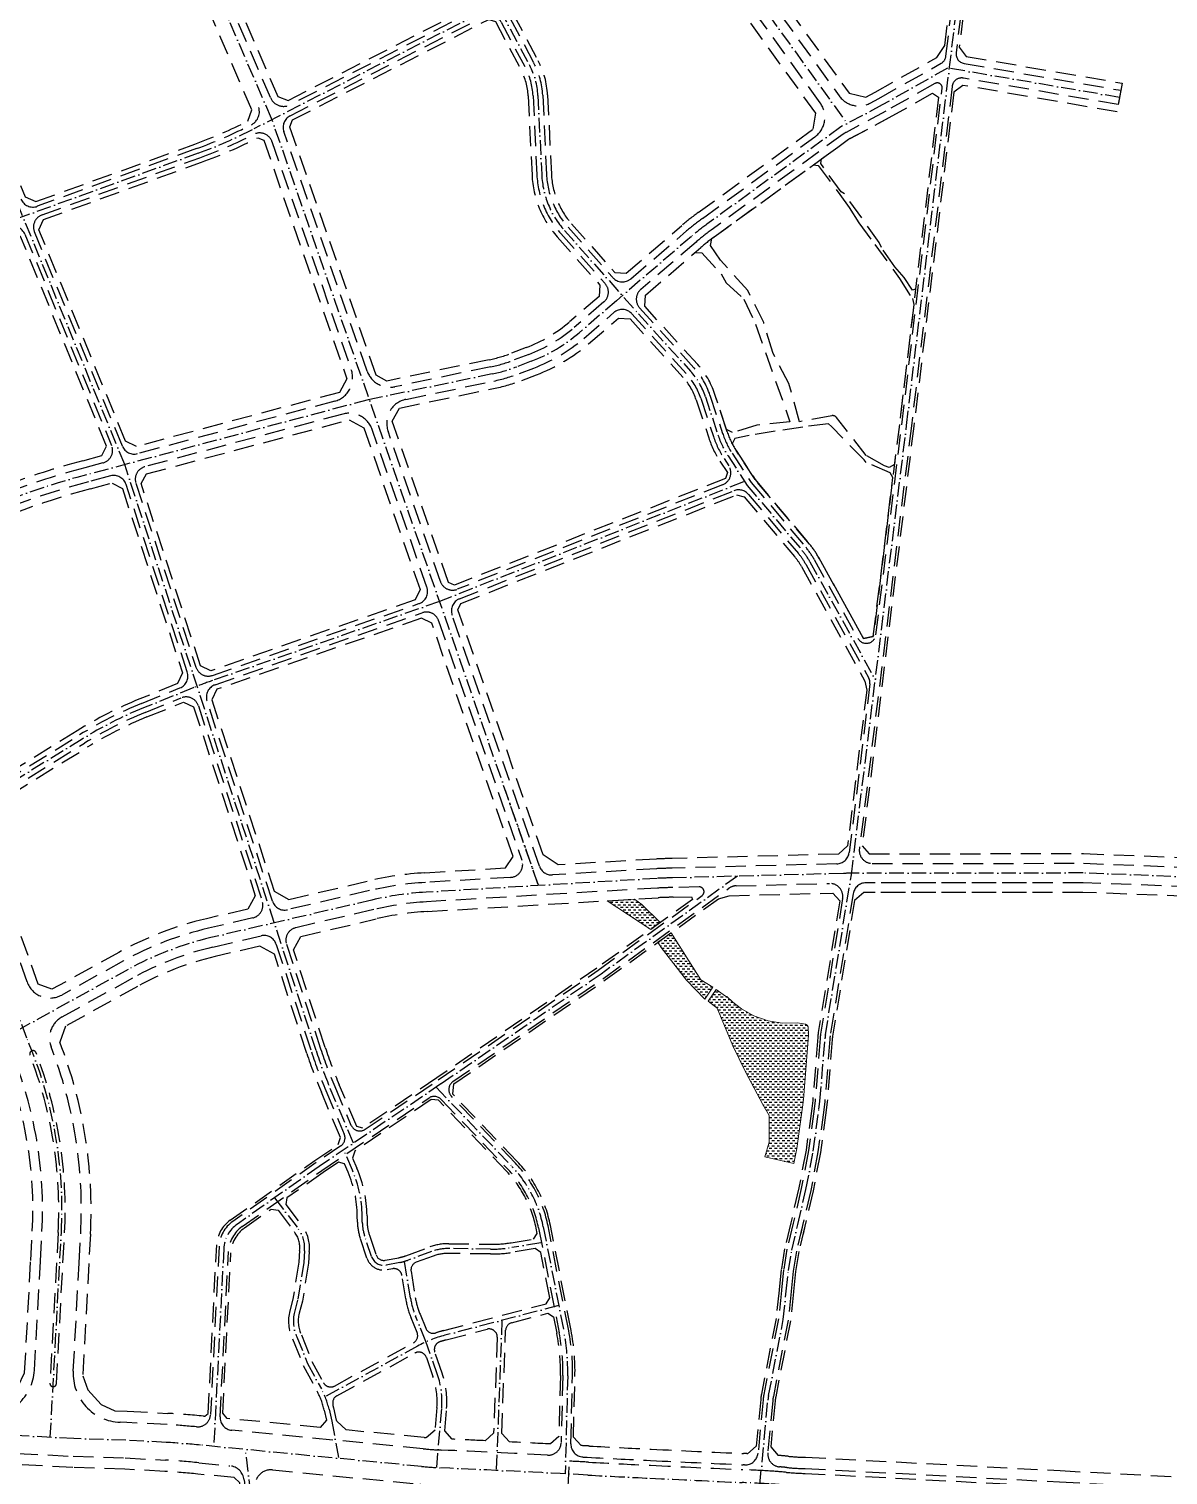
# Model space of a CAD drawing. Header units: metres. Extents: x 566107 to 571261, y 2062953 to 2068466.
# Drawn here: x 569078 to 569783, y 2064854 to 2065749 of the extents above; entities that cross this region are included whole.
import ezdxf

# ---------------------------------------------------------------- set-up
doc = ezdxf.new("R2010")
doc.units = ezdxf.units.M
doc.linetypes.add('ACAD_ISO10W100', pattern=[18.5, 12, -3, 0.5, -3])
doc.linetypes.add('HIDDEN', pattern=[0.375, 0.25, -0.125])
doc.layers.add('datMatNc', color=150, linetype='CONTINUOUS', lineweight=13)
for name, color, linetype in [('hacth sdd', 8, 'CONTINUOUS'), ('LogDg phu', 7, 'CONTINUOUS'), ('TimDg', 222, 'CONTINUOUS'), ('ViaHeSphu', 32, 'CONTINUOUS')]:
    doc.layers.add(name, color=color, linetype=linetype)
pattern_1 = [(0, (0, 0), (1.5875, 1.5875), [1.5875, -1.5875])]

msp = doc.modelspace()

# ---------------------------------------------------------------- hatches: boundary and pattern name
at = {"layer": 'hacth sdd'}
h = msp.add_hatch(dxfattribs=at)
h.set_pattern_fill('DASH', color=152, scale=0.5, style=0)
h.set_pattern_definition(pattern_1)
h.paths.add_polyline_path([(569457.4418247332, 2065207.36940227), (569452.9085439608, 2065210.760049293), (569435.96676094, 2065209.750914228), (569462.8646051052, 2065192.004630553), (569468.7215064797, 2065196.209195209)])
h = msp.add_hatch(dxfattribs=at)
h.set_pattern_fill('DASH', color=152, scale=0.5, style=0)
h.set_pattern_definition(pattern_1)
h.paths.add_polyline_path([(569493.9329951555, 2065160.833157643), (569475.4549711325, 2065189.964051925), (569467.2074534043, 2065184.043306581), (569469.3299999987, 2065180.864000004), (569484.9832755174, 2065160.583802958), (569496.4460000105, 2065148.859000016), (569501.3030000018, 2065156.199000003)])
h = msp.add_hatch(dxfattribs=at)
h.set_pattern_fill('DASH', color=152, scale=0.5, style=0)
h.set_pattern_definition(pattern_1)
h.paths.add_polyline_path([(569560.5220000001, 2065126.503), (569560.309181577, 2065131.70623927), (569559.735436177, 2065132.760205014), (569558.5603322276, 2065133.425692795), (569553.6882805394, 2065134.125101559), (569544.2669844689, 2065133.961936072), (569535.5646258321, 2065135.400144201), (569526.6429148334, 2065138.461959508), (569518.9414068111, 2065142.787557947), (569513.7006013122, 2065147.025901183), (569510.0316693166, 2065150.380207123), (569509.1187473951, 2065150.777431223), (569503.3840000003, 2065154.792), (569498.4817497506, 2065147.581156404), (569502.8472937087, 2065144.163407725), (569503.8879419189, 2065143.348692748), (569513.6695771881, 2065119.968221027), (569521.4534716232, 2065103.848654955), (569532.3005588733, 2065083.569835049), (569536.1031000001, 2065076.851844616), (569536.1031000001, 2065067.951), (569536.1031000001, 2065060.367490952), (569533.4091592218, 2065051.311649707), (569551.5126949771, 2065047.173765059), (569553.2501410736, 2065056.377692139), (569556.7657227692, 2065081.925905298), (569557.3405302466, 2065086.770297847)])
h = msp.add_hatch(dxfattribs=at)
h.set_pattern_fill('DASH', color=152, scale=0.5, style=0)
h.set_pattern_definition(pattern_1)
edge = h.paths.add_edge_path()
edge.add_line((568837.459023007, 2064562.002088362), (568933.7567617416, 2064568.028047977))
edge.add_arc((568912.1476168188, 2064913.352598005), 345.9999999948964, 273.5806910419092, 279.8559016471669)
edge.add_line((568971.3727304877, 2064572.459086909), (569082.6604939118, 2064591.793659801))
edge.add_arc((569096.1829909639, 2064513.95959224), 78.99999999729455, 80.1275580285789, 99.85590164773942, ccw=False)
edge.add_line((569109.7279568327, 2064591.789752841), (569284.9648101089, 2064561.292871193))
edge.add_line((569284.9648101089, 2064561.292871193), (569492.7074316298, 2064518.576231566))
edge.add_line((569492.7074316298, 2064518.576231566), (569496.983472617, 2064555.471076337))
edge.add_line((569496.983472617, 2064555.471076337), (569291.8644043459, 2064597.64825334))
edge.add_line((569291.8644043459, 2064597.64825334), (569116.071801603, 2064628.241853377))
edge.add_arc((569096.1829909626, 2064513.95959224), 115.9999999972407, 80.12755802993507, 99.85590164718238)
edge.add_line((569076.3271725073, 2064628.247590179), (568965.0394090795, 2064608.913017286))
edge.add_arc((568912.1476168189, 2064913.352598), 308.9999999906065, 273.5806910426058, 279.85590164648255, ccw=False)
edge.add_line((568931.4459572303, 2064604.955817778), (568810.8221634476, 2064597.407622779))
edge.add_arc((568807.1373670582, 2064656.292444893), 58.99999999822329, 220.3901456688465, 273.58069104279457, ccw=False)
edge.add_line((568762.200030821, 2064618.061098962), (568694.7763724475, 2064697.311241298))
edge.add_line((568694.7763724475, 2064697.311241298), (568616.5685624428, 2064783.595166433))
edge.add_arc((568530.6205212368, 2064705.691801858), 115.999999997092, 42.18918376869899, 58.96195482312342)
edge.add_line((568590.4309485555, 2064805.083515714), (568552.8553574871, 2064827.695180926))
edge.add_arc((568596.1663565818, 2064899.668490959), 83.99999999863894, 205.3666480584097, 238.96195482191018, ccw=False)
edge.add_line((568520.2652314126, 2064863.68211579), (568517.296330753, 2064869.94401073))
edge.add_line((568517.296330753, 2064869.94401073), (568514.691252699, 2064870.789511987))
edge.add_line((568514.691252699, 2064870.789511987), (568490.7543499671, 2064857.700317553))
edge.add_line((568490.7543499671, 2064857.700317553), (568489.3719363239, 2064851.337591742))
edge.add_line((568489.3719363239, 2064851.337591742), (568491.7213949313, 2064848.198518748))
edge.add_arc((568563.374456986, 2064901.827696425), 89.50000000093384, 216.8132451761377, 244.311221008942)
edge.add_line((568524.5777637353, 2064821.173703387), (568549.3283911821, 2064809.268000215))
edge.add_arc((568458.0803025985, 2064619.573413235), 210.4999999985185, 42.3027196844244, 64.31122101195808, ccw=False)
edge.add_line((568613.7659232428, 2064761.249937487), (568733.6363133776, 2064629.526660228))
edge.add_arc((568577.950692733, 2064487.850135976), 210.499999999523, 27.90010799035599, 42.30271968459482, ccw=False)
edge.add_line((568763.9831722159, 2064586.349712509), (568829.830152009, 2064461.986975649))
edge.add_line((568829.830152009, 2064461.986975649), (568851.5062817704, 2064457.856450257))
edge.add_line((568851.5062817704, 2064457.856450257), (568872.0747026269, 2064482.200784263))
edge.add_line((568872.0747026269, 2064482.200784263), (568846.460165381, 2064524.841300676))
edge.add_line((568846.460165381, 2064524.841300676), (568837.459023007, 2064562.002088362))

# ---------------------------------------------------------------- linework, layer by layer
at = {"layer": 'datMatNc'}
for points in [[(569457.4418247332, 2065207.36940227), (569452.9085439608, 2065210.760049293), (569435.96676094, 2065209.750914228), (569462.8646051052, 2065192.004630553), (569468.7215064797, 2065196.209195209)], [(569493.9329951555, 2065160.833157643), (569475.4549711325, 2065189.964051925), (569467.2074534043, 2065184.043306581), (569469.3299999987, 2065180.864000004), (569484.9832755174, 2065160.583802958), (569496.4460000105, 2065148.859000016), (569501.3030000018, 2065156.199000003)], [(569560.5220000001, 2065126.503), (569560.309181577, 2065131.70623927), (569559.735436177, 2065132.760205014), (569558.5603322276, 2065133.425692795), (569553.6882805394, 2065134.125101559), (569544.2669844689, 2065133.961936072), (569535.5646258321, 2065135.400144201), (569526.6429148334, 2065138.461959508), (569518.9414068111, 2065142.787557947), (569513.7006013122, 2065147.025901183), (569510.0316693166, 2065150.380207123), (569509.1187473951, 2065150.777431223), (569503.3840000003, 2065154.792), (569498.4817497506, 2065147.581156404), (569502.8472937087, 2065144.163407725), (569503.8879419189, 2065143.348692748), (569513.6695771881, 2065119.968221027), (569521.4534716232, 2065103.848654955), (569532.3005588733, 2065083.569835049), (569536.1031000001, 2065076.851844616), (569536.1031000001, 2065067.951), (569536.1031000001, 2065060.367490952), (569533.4091592218, 2065051.311649707), (569551.5126949771, 2065047.173765059), (569553.2501410736, 2065056.377692139), (569556.7657227692, 2065081.925905298), (569557.3405302466, 2065086.770297847)]]:
    msp.add_lwpolyline(points, close=True, dxfattribs=at)
at = {"layer": 'LogDg phu', "linetype": 'HIDDEN', "ltscale": 50}
for points in [[(569532.4745605104, 2065773.114919528), (569579.4392748566, 2065708.020665684, 0.375140055865235), (569598.660174881, 2065703.560604722), (569603.9542787841, 2065706.382919331), (569642.5887750564, 2065728.178711791, 0.2388537332816017), (569645.5979927315, 2065732.69031671), (569677.778499234, 2066001.135349494)], [(569683.7375114681, 2066000.435086081), (569651.8833248855, 2065734.712165876, 0.3995672684457418), (569656.8281131525, 2065728.084071063), (569753.7817600404, 2065711.484098303), (569752.2629214139, 2065702.613183512), (569656.350539929, 2065719.034875435, 0.4290131279033134), (569649.3806334935, 2065713.835083861), (569624.1854446304, 2065503.660539255), (569592.006163589, 2065241.832458148, 0.4506998965635313), (569599.9516823638, 2065232.856583916), (569730.6348286064, 2065232.942552649), (569891.8416970649, 2065226.737708405, 0.4142566032724028)], [(569192.0502627837, 2065837.157271221), (569269.2345381946, 2065877.421239193, 0.0298499754538502), (569279.9236367022, 2065883.835977634, -0.4189481027751877), (569291.1159102684, 2065881.645420722), (569339.2923621379, 2065808.758508088), (569359.458008459, 2065773.199245731, -0.4266654528362219), (569356.1475204625, 2065762.133229518), (569239.8277778812, 2065702.526162964, -0.4336485167017452), (569227.4608540828, 2065706.967634613), (569177.8455844615, 2065821.858759085, -0.4138731726356388), (569182.0098145227, 2065832.371152402, 0.0180039543683363), (569192.0502627757, 2065837.157271217)], [(569019.9074318107, 2065773.713235757, -0.4437023780836693), (569025.02231802, 2065784.416900045, -6.63623e-11), (569047.4291176735, 2065791.098631085), (569159.2379514412, 2065824.440142006, -0.3801026895779687), (569168.8685031647, 2065819.945406513, 5.9294e-12), (569219.9047619546, 2065701.763782069, -0.3951871123396745), (569215.7427107154, 2065690.184016377, -0.0313092882814378), (569181.6700980054, 2065675.356711146), (569083.2107941489, 2065639.65561468, -0.4020885647163571), (569073.0827381212, 2065644.13919963, -4.83118e-11), (569019.9074318107, 2065773.713235757, -13.55087923959018)], [(569375.6863038553, 2065756.29837356), (569390.5907974052, 2065728.214814911, -0.1104115437118851), (569396.0209788757, 2065708.439441654), (569398.3798168169, 2065659.391669314, 0.171019401397399), (569411.6685062285, 2065626.768509199), (569439.3752689315, 2065595.531551084, 0.4094802547399802), (569450.5711687573, 2065594.770029933), (569485.0740635889, 2065624.389748905, -0.0202823252057213), (569494.9038987628, 2065632.158807353), (569564.4745329758, 2065682.699988599, 0.4132559171088797), (569567.8227341697, 2065703.612131744), (569522.743018895, 2065766.093730327, 0.000277777778401)], [(569239.683550229, 2065695.710336047), (569359.5287773972, 2065757.124007309, -0.4100112306218295), (569370.2436522094, 2065753.754690451), (569385.2909387603, 2065725.402076327, -0.1104115437117371), (569390.0279055748, 2065708.151218805), (569392.386743516, 2065659.103446465, 0.1710194013976294), (569407.1798128609, 2065622.787098412), (569434.6483721132, 2065591.81869391, -0.4190906567655528), (569433.8717810211, 2065580.4378103), (569415.5438254385, 2065564.717648432, -0.0865460035562136), (569387.3359728747, 2065547.950803651), (569378.3497066861, 2065544.531029355, -0.0395534469325565), (569363.870592029, 2065540.295812317), (569304.576157927, 2065527.936265361, -0.3768486838170135), (569287.3478339826, 2065537.692855963), (569235.7759692936, 2065685.962545221, -0.3741157176350312), (569239.683550229, 2065695.710336047)], [(569602.2550473298, 2065374.409512929), (569618.2291617051, 2065504.383570157), (569643.2027651186, 2065712.709681695, 0.6143955870443129), (569638.7500266047, 2065715.679635775), (569608.2829342484, 2065698.491514124), (569583.8097316902, 2065685.444721245, 0.0346371482111683), (569582.0499788702, 2065684.343830428), (569500.1936342579, 2065624.877413366, 0.0202823252059046), (569490.9364108418, 2065617.56092143), (569456.720691849, 2065588.187734457, 0.4223684333403805), (569456.008585769, 2065576.740202755), (569489.7022024086, 2065539.627898927, -0.1050919412276895), (569499.5428985897, 2065522.745083129), (569507.3308887118, 2065499.111380356, 0.0647225283452487), (569513.2445308946, 2065486.793424782), (569525.0279594649, 2065468.683985149), (569558.8227997737, 2065428.607915042, -0.0487727119557612), (569564.0112834859, 2065421.074219057), (569591.0506557554, 2065372.235236114, 0.7266928243040277), (569602.2550473299, 2065374.409512929)], [(569183.715379976, 2065669.716070964, 0.0301758046713161), (569217.2531534327, 2065684.220378811, -0.4539635373298844), (569228.4216593854, 2065679.710633114), (569277.5585937479, 2065538.441395851, -0.4361854591147686), (569267.2517756989, 2065519.018933572), (569145.2948633718, 2065486.53584041, -0.3768809592605792), (569135.8348420465, 2065491.229062479), (569081.442450271, 2065623.768811208, -0.4264434146762403), (569086.1164210378, 2065634.326933406), (569183.7153799827, 2065669.716070967)], [(569112.5939460555, 2065477.825986057, 0.0504620427039611), (569017.5723998446, 2065441.935415599), (568997.8428730362, 2065431.476935482, -0.4570150156688612), (568976.6939761646, 2065439.67770975), (568930.3047134972, 2065569.357045299, -0.4129503167359843), (568935.1102213501, 2065579.572464368), (569065.4161871176, 2065626.82108053, -0.4020885647910779), (569075.544243146, 2065622.337495579), (569129.1995623537, 2065491.593796072, -0.4525583976950925), (569123.8575568846, 2065480.826036755), (569112.5939460555, 2065477.825986057)], [(569343.1515216001, 2065402.590613377, -0.4260816199459815), (569332.6647308546, 2065407.406269317), (569300.2678358214, 2065500.547705805, -0.4525924478881951), (569311.3744277051, 2065520.159880866), (569365.7071116469, 2065531.485182618, 0.0395534469326256), (569381.5507501987, 2065536.119530058), (569390.5370163872, 2065539.539304354, 0.0865460035566447), (569421.4032006061, 2065557.886270632), (569440.0224257666, 2065573.856259677, -0.4059787279545801), (569451.1538407493, 2065573.161386762), (569485.2598913468, 2065535.594801801, -0.1050919412274566), (569493.844328441, 2065520.867239083), (569501.6323185632, 2065497.23353631, 0.0647225283447732), (569508.2154296724, 2065483.5210952), (569511.1264634894, 2065479.047253748, -0.474623241587188), (569507.3518083848, 2065467.240335844), (569343.1515216007, 2065402.590613377)], [(569191.6421671647, 2065349.265683083), (569319.4255194818, 2065393.723875904, 0.4141890617606929), (569324.3527091241, 2065403.907789439), (569290.4064243879, 2065501.503738696, 0.3925778090193718), (569272.3783266089, 2065511.070616516), (569149.7753431953, 2065478.415443011, 0.430505729305073), (569144.2294898529, 2065468.201792021), (569181.4085179832, 2065354.338280467, 0.4198515085399014), (569191.6421671652, 2065349.265683083)], [(569013.0616933752, 2065338.013205248), (569034.6932335065, 2065277.543096653, 0.4774991481907859), (569046.4391794202, 2065273.437125482), (569109.3571552119, 2065312.419094793, -0.04257815116807601), (569147.7127023218, 2065331.882083981), (569171.4558383706, 2065341.488785726, 0.3941842347099996), (569176.0601278362, 2065351.387913177), (569138.1478124328, 2065467.497171006, 0.3981069484947133), (569128.4839432342, 2065472.744501402), (569114.9103299745, 2065469.129184028, 0.0504043748090772), (569021.6859776601, 2065433.929685688), (568997.06532497, 2065420.878454955, 0.3726694498622337), (568989.9671575265, 2065402.573060082), (568992.8524521478, 2065394.507333924), (568998.6100685257, 2065386.692907199, -0.0729934229140589), (568999.2925393572, 2065385.411143065), (569012.2462388384, 2065349.199592263, -0.0724502957588906), (569012.5310409612, 2065347.786568465), (569013.0616933752, 2065338.013205248)], [(569558.7620839478, 2065418.16803527), (569597.8114469284, 2065347.6363989, -0.1582836111730598), (569598.5174394257, 2065343.99830814), (569585.687241741, 2065239.604862068, -0.3714465587643621), (569577.9541665118, 2065232.583421224), (569476.1899410984, 2065229.947087559, 0.0049309322413803), (569466.4528857663, 2065229.59871971), (569402.0137684811, 2065225.760412209, -0.3357108800661105), (569393.9821150801, 2065231.118102112), (569339.8980468488, 2065386.610404744, -0.4024442724924523), (569344.5232112117, 2065396.682372395), (569514.3819306858, 2065463.559960039, -0.3217915584334239), (569523.4285304311, 2065461.273391193), (569554.2359598591, 2065424.73998283, -0.0487727119723672), (569558.7620839495, 2065418.168035266)], [(569321.395372286, 2065388.056452918, -0.4142380634099668), (569331.580137752, 2065383.128851094), (569383.1622198786, 2065234.829786588, -0.4973300209394168), (569376.0819181709, 2065224.215784974), (569323.4503500772, 2065221.080792579, 0.0425548297228617), (569288.8136100528, 2065216.038783409), (569238.127605999, 2065204.191774423, -0.3892440461239455), (569228.7019527645, 2065209.498653704), (569188.2384690605, 2065333.421052326, -0.4085980033621207), (569193.2145424196, 2065343.459970303), (569321.3953722864, 2065388.056452918)], [(569112.5172017848, 2065307.318692294, -0.0425781511680925), (569149.9631311756, 2065326.320108616), (569172.2996099315, 2065335.357663258, -0.434530638209386), (569182.9050430065, 2065330.4248564), (569222.4096057689, 2065209.439223782, -0.4396318671164587), (569216.6255364625, 2065199.166023907), (569189.1962179815, 2065192.754877702, 0.0688416462778135), (569136.4994870704, 2065172.492721853), (569098.3023915229, 2065151.399619491, -0.4621970084945883), (569076.9277338323, 2065159.478233698), (569042.2715926414, 2065256.358095629, -0.3536386822622415), (569045.5907476959, 2065265.853197791), (569112.5172017986, 2065307.318692302)], [(569267.2905461472, 2065094.696643562), (569277.336506664, 2065070.91358633, 0.4726036565251758), (569286.2258857918, 2065068.278806797), (569331.3379877768, 2065098.800811981), (569430.3753709418, 2065166.834694724), (569494.5945279009, 2065212.936477959, 0.7386795729468085), (569492.7673218774, 2065218.372519875), (569476.5007123264, 2065217.951112349, 0.0048880304052566), (569467.0828116524, 2065217.614972169), (569324.1638638473, 2065209.102023941, 0.0425548297227796), (569291.5447979991, 2065204.353724042), (569243.2093199755, 2065193.056111354, 0.439631867114407), (569237.4252506692, 2065182.78291148), (569258.5537706207, 2065118.0752632, 0.0210175178380748), (569267.2905461563, 2065094.69664354)], [(569243.2093199828, 2065193.056111353, 0.4396318671093956), (569237.4252506767, 2065182.782911479), (569258.5537706218, 2065118.07526322, 0.02101751783807478), (569267.2905461483, 2065094.696643583), (569277.3365066655, 2065070.913586352, 0.4726036565339091), (569286.2258857926, 2065068.278806819), (569331.3379877766, 2065098.800812003), (569430.3753709381, 2065166.834694746), (569494.5945278713, 2065212.936477959, 0.7386795729307997), (569492.7673218483, 2065218.372519874), (569476.5007123267, 2065217.95111235, 0.004888030405304966), (569467.0828116524, 2065217.61497217), (569324.1638638475, 2065209.102023941, 0.04255482972281393), (569291.544797999, 2065204.353724042), (569243.2093199828, 2065193.056111353)], [(569573.5011014127, 2065220.464032683, -0.4699449906209671), (569581.6053772073, 2065211.187696355), (569568.0015565219, 2065127.193150372, 0.02022619380543821), (569567.6817557324, 2065124.543614882), (569564.6082983474, 2065086.049255505), (569564.0089355757, 2065080.997914563), (569560.4592675602, 2065055.201991452), (569556.0088051109, 2065031.626162569), (569551.0074714026, 2065010.06917296), (569547.1903643479, 2064994.039319202), (569545.1177099744, 2064981.184483938), (569543.7905331266, 2064968.448575587), (569541.9349271108, 2064950.90803617), (569532.8581939994, 2064904.051781741, 0.02429348278324061), (569532.402199833, 2064900.879539313), (569529.2747261022, 2064867.773797438, -0.4003814946637569), (569520.9364491601, 2064860.534936018, 0.0001675070374995503), (569519.9753640665, 2064860.579561611, -0.000344081276157824), (569462.8206008527, 2064863.253628699, -0.001768856877431938), (569420.9758507197, 2064865.388648717, -0.405510632309191), (569413.4142044749, 2064873.574432364), (569414.453553931, 2064915.625902792, 0.05478407701635127), (569412.086378503, 2064943.491051118), (569399.3052857649, 2065008.473484411, 0.1432877658633535), (569379.1213263106, 2065047.352868171), (569339.5415542797, 2065088.706633593, -0.4623674987635539), (569340.4788180019, 2065097.800800246), (569433.8239194081, 2065161.924361294), (569511.1938595957, 2065217.4668564, -0.1502982097074625), (569515.6520473543, 2065218.965378239), (569573.5011014127, 2065220.464032683, -0.002568727350444714)], [(569695.4650173798, 2065220.919413908), (569596.0524236205, 2065220.854016226, 0.3677427255942238), (569588.1605913714, 2065214.133037479), (569573.924377747, 2065126.233885652, 0.02022619380542688), (569573.6627225558, 2065124.066083888), (569570.5800884676, 2065085.456788375), (569569.9605490677, 2065080.235401787), (569566.3828729551, 2065054.235940002), (569561.8816358091, 2065030.391137821), (569556.8482998471, 2065008.696210558), (569553.0785504607, 2064992.865234244), (569551.0679698454, 2064980.395387401), (569549.7577319113, 2064967.822028938), (569547.8744897993, 2064950.020253015), (569538.7486905464, 2064902.910707497, 0.02429348278345457), (569538.3756044105, 2064900.31523642), (569535.3251593987, 2064868.024878817, 0.418133788978392), (569542.6438123521, 2064859.298590347, -0.004434073495936558), (569547.189869329, 2064858.88974911, 0.02080387138199308), (569558.4573314633, 2064858.247279698), (569614.5367469072, 2064855.342045081), (569715.8774619236, 2064849.977345693), (569851.2882290968, 2064842.823309344, 0.4118614437489768)], [(569891.3848583004, 2065214.746406542), (569730.4079199883, 2065220.942400782), (569596.0524236205, 2065220.854016226, 0.3677427255846961), (569588.1605913714, 2065214.133037479), (569573.924377747, 2065126.233885652, 0.02022619380542688), (569573.6627225558, 2065124.066083888), (569570.5800884676, 2065085.456788375), (569569.9605490677, 2065080.235401787), (569566.3828729551, 2065054.235940002), (569561.8816358091, 2065030.391137821), (569556.8482998471, 2065008.696210558), (569555.6720507165, 2065003.756579241)], [(569221.7072504441, 2065188.030360839, -0.3892440461247254), (569231.1329036785, 2065182.723481558), (569252.8501246691, 2065116.212892997, 0.02101751783807478), (569261.7634007112, 2065092.361978014), (569273.1939488166, 2065065.301013628, -0.3581386893369379), (569271.0290370699, 2065057.996902959), (569255.8921076073, 2065047.755539351), (569204.1274375102, 2065011.227039165, 0.2303870294854028), (569195.6842597666, 2064995.896274198), (569190.4108607499, 2064891.633487301, -0.4276144707091533), (569181.6536895381, 2064884.074484897, 0.01044666095431282), (569163.6508721712, 2064885.430459379), (569138.5439201567, 2064886.794746101), (569134.4689397153, 2064886.924920128, -0.4206790478283134), (569105.4704532186, 2064918.527574147), (569109.0841092811, 2064985.434434258), (569110.0662165672, 2065003.611378722, 0.1057696762279867), (569091.7774160729, 2065119.293205236, -0.3746359828439869), (569098.5244280816, 2065137.814133953), (569142.3003874968, 2065161.987982246, -0.06884164627777623), (569191.927405928, 2065181.069818336), (569221.7072504441, 2065188.030360839)], [(569067.142061345, 2065116.281776305, 0.4478251979214651), (569058.6948176944, 2065119.24655293), (568988.4746089204, 2065080.469728928, 0.2553314493069888), (568951.4381582162, 2065022.210790214), (568948.8871142267, 2064983.785007901), (568945.8210045383, 2064939.837544556), (568942.8001471288, 2064906.933259233, 0.4249542692318762), (568952.2083516759, 2064896.034161711), (568990.7573284018, 2064893.911075349), (569010.9485368917, 2064892.847275627), (569049.9341349837, 2064890.794015083, 0.4138213502359036), (569081.468301739, 2064919.13454473), (569085.1190837095, 2064986.728791217), (569086.1004324581, 2065004.905776321, 0.111742293003074), (569067.142061593, 2065116.281776385)], [(569091.0445889892, 2064911.019895008, 1.000025172451308), (569095.0387172615, 2064910.804070373), (569100.0803913664, 2065004.150715496, 0.1057696762419348), (569082.4449706447, 2065115.699733, 0.9999999999999999), (569078.7121758475, 2065114.262414686, -0.1057696762418569), (569096.0862576615, 2065004.36643959), (569091.0445835564, 2064911.019794467)], [(569399.0225228672, 2064866.540231501, 0.001620783485097846), (569333.395519499, 2064869.703144318, -0.01283318853995121), (569322.0103622619, 2064870.508062136), (569203.572579031, 2064881.942602136, -0.400887472092329), (569196.3515749875, 2064890.309684376), (569201.5291205642, 2064992.677309019, -0.2303870294828568), (569209.9722983078, 2065008.008073987), (569259.3032482995, 2065042.819183814), (569325.4258385561, 2065087.556492735, -0.3656374531108423), (569333.1226668106, 2065086.735696808), (569374.7867317462, 2065043.204218999, -0.1432877658635273), (569393.4180789347, 2065007.315557066), (569406.1991716732, 2064942.333123773, -0.05478407701641809), (569408.455385753, 2064915.774154275), (569407.4310961696, 2064874.331997507, -0.4220522230687264), (569399.0225228672, 2064866.540231498)], [(569013.1995706187, 2064743.465939144), (569013.5141067939, 2064745.661769149, 0.06507428001791978), (569013.9224909988, 2064778.836791364), (569004.3937087365, 2064859.451272002, -0.4650121987626954), (569014.8505165564, 2064870.611278467), (569105.3999189711, 2064865.842299039), (569137.5957406779, 2064864.813813169), (569162.4571751533, 2064863.462867626, -0.01267595252764861), (569183.1813018804, 2064861.808979973), (569202.2978057284, 2064859.963382884, -0.3525555973449972), (569211.2664006387, 2064851.194386011), (569212.3349183163, 2064842.238761936, 0.02894691346049146), (569214.9369309355, 2064827.660745005), (569228.1628073109, 2064772.299628539, -0.4192025397687021), (569223.6217857745, 2064765.046814953), (569090.4647760048, 2064735.619233528, -0.07908061979568973), (569052.1815299563, 2064733.332144729), (569018.550917475, 2064736.644052465, -0.4271935555614282), (569013.1995706185, 2064743.465939144)], [(569425.517900555, 2064843.110841432, -0.3995112256392395), (569434.9826220573, 2064833.094254092), (569434.7237522147, 2064749.375464529, -0.1385969121740377), (569416.478326059, 2064685.572414759), (569363.0940111489, 2064599.271217971, -0.3147194334527135), (569356.7829012155, 2064596.550582354), (569294.1021106371, 2064609.439188089), (569268.5270536221, 2064613.8900754, -0.3056179598750224), (569263.6902116855, 2064618.538275033), (569243.3744099928, 2064712.891700088, -0.02567537828947833), (569242.1917175326, 2064720.186080194), (569238.8189217949, 2064750.893150593, 0.03128700655814617), (569237.1502892198, 2064760.501333049), (569220.7727058099, 2064829.05492276, -0.02894691346009769), (569218.2926625325, 2064842.949595148), (569217.8967930197, 2064846.26751736, -0.4786822840543286), (569228.7873454967, 2064857.40595827), (569319.8962089388, 2064848.609880574, 0.0128331885400687), (569332.4076894494, 2064847.725332967, -0.002250409837971899), (569423.3252210439, 2064843.228775, 9.235869169981037e-05), (569425.5179005534, 2064843.110841407)]]:
    msp.add_lwpolyline(points, format="xyb", dxfattribs=at)
msp.add_lwpolyline([(569411.7084462262, 2064846.853216094), (569412.552087424, 2064862.830959036, -0.0002915134929271408), (569424.3491684858, 2064862.201163664, 0.001619400550951802), (569462.6783327464, 2064860.257003966, 0.0003440812761575119), (569519.8372204233, 2064857.582743911, -0.002918757587866969), (569536.5441747772, 2064856.714845652, -0.01020555067875808), (569546.8946679473, 2064855.904308414, 0.02070484345458238), (569558.3563615243, 2064855.248487467), (569614.3798474878, 2064852.346150317), (569715.7191863359, 2064846.981523796), (569828.9974199622, 2064840.996795862), (569828.1532834948, 2064825.019079078), (569714.8750498688, 2064831.003807013), (569613.5430505852, 2064836.368044909), (569557.8084277067, 2064839.255417299, -0.02022632062262252), (569545.3202605773, 2064839.981958041, 0.010205550678737), (569535.6208613272, 2064840.741508735, 0.002918757587855795), (569519.1004543261, 2064841.599716172, -0.0003440812761578911), (569461.9195695127, 2064844.275005396, -0.001619400550951889), (569423.4868969558, 2064846.224415316, 0.0002915134928983085), (569411.7084462262, 2064846.853216094, 0.0002915134928983085)], format="xyb", close=True, dxfattribs=at)
at = {"layer": 'TimDg', "linetype": 'ACAD_ISO10W100', "ltscale": 0.75}
for points in [[(569091.2426362742, 2064877.603168339), (569098.0833245073, 2065004.258577522, 0.1155759311696503), (569076.6612234834, 2065124.594927438), (568731.7585831989, 2066088.756516766), (568594.3423819309, 2066468.690270108), (568350.7433376566, 2067214.647222786), (568115.138804305, 2067803.004418648)], [(569143.7455655434, 2066144.844000096), (569195.6667580259, 2066042.07776386, 0.02618506051799402), (569203.4704411837, 2066028.454216297), (569250.573888101, 2065955.376151541), (569290.4312556754, 2065888.42342282, 0.01177333034304831), (569294.1860646405, 2065882.441144848), (569341.8514781834, 2065810.327390145), (569369.3529598563, 2065761.832420709), (569387.9408680827, 2065726.808445619, -0.110411543711766), (569393.0244422252, 2065708.295330229), (569395.3832801665, 2065659.247557889, 0.1710194013973222), (569409.4241595446, 2065624.777803805), (569455.2684863821, 2065573.092324252), (569487.4810468778, 2065537.611350364, -0.1050919412276144), (569496.6936135154, 2065521.806161106), (569504.4816036376, 2065498.172458333, 0.06472252834494165), (569510.7299802834, 2065485.157259991), (569522.6147514093, 2065466.892071385), (569556.529379816, 2065426.673948936, -0.04877271195609806), (569561.3866837169, 2065419.621127164), (569601.8515131661, 2065346.53285072)], [(569278.834998483, 2065059.656135766), (569264.5269734287, 2065093.529310778, -0.0210175178208976), (569255.7019476439, 2065117.14407809), (569137.3027724003, 2065479.750271323), (568925.3131514108, 2065996.312426096), (568861.4377770493, 2066131.22724045)], [(569392.9995448957, 2065220.245184635), (569228.6903137965, 2065692.636066509, 0.0182318454471012), (569228.1614312485, 2065693.994827301), (569110.1214768153, 2065967.332918533, 0.008029440871635), (569106.1601824805, 2065976.115614194), (569091.9033961971, 2066006.4168359, 0.0157448830146864), (569083.3275481635, 2066023.247041987), (569046.1840433378, 2066090.796183905)], [(569392.9995448958, 2065220.245184635), (569228.6903137965, 2065692.636066509, 0.01823184544710117), (569228.1614312486, 2065693.994827301), (569110.1214768154, 2065967.332918533, 0.008029440871635039), (569106.1601824805, 2065976.115614194), (569091.9033961972, 2066006.4168359, 0.01574488301468638), (569083.3275481636, 2066023.247041987), (569046.1840433378, 2066090.796183904)], [(569074.7866348691, 2064637.114762433, -0.08629438946453019), (569117.6148989802, 2064637.108580535), (569293.5426840729, 2064606.491454401), (569494.7890991453, 2064565.11058356, 0.4463935242590679), (569504.364911458, 2064572.194237368), (569535.3889021202, 2064900.597387863, -0.02429348263068697), (569535.8034422704, 2064903.481244606), (569544.904708455, 2064950.464144592), (569546.7741325189, 2064968.135302262), (569548.0928399098, 2064980.789935669), (569550.1344574043, 2064993.452276723), (569553.927885625, 2065009.382691759), (569558.94522046, 2065031.008650195), (569563.4210702577, 2065054.718965727), (569566.9847423217, 2065080.616658174), (569567.5941934077, 2065085.75302194), (569570.6722391441, 2065124.304849384, -0.02022619380389366), (569570.9629671343, 2065126.713518011), (569587.019694846, 2065225.853133658), (569621.2073031678, 2065504.022054706), (569680.7580053511, 2066000.785217788)], [(569484.5444329112, 2065818.822018711), (569471.8421395047, 2065811.17548021, -0.05827317264394392), (569429.5233985926, 2065791.999266678), (569422.4555583945, 2065789.742679932, 0.04146226260110204), (569391.8534098038, 2065777.09468957), (569369.6760539312, 2065765.695115176, -0.0003120765956559374), (569369.3428799092, 2065765.524120328), (569217.2435135354, 2065687.582088708, -0.03143486463200169), (569182.6927389962, 2065672.536391057), (568915.3295573366, 2065575.591172386)], [(569753.0223407272, 2065707.048640908), (569646.5930080825, 2065725.270998492), (569606.1186065164, 2065702.437216728), (569580.4993196776, 2065688.779440294), (569497.5487665103, 2065628.51811036, 0.02028232520590591), (569488.0052372153, 2065620.975335167), (569441.716922277, 2065581.238180159), (569418.4735130223, 2065561.301959532, -0.08654600355635964), (569388.936494631, 2065543.745054002), (569379.9502284424, 2065540.325279707, -0.0395534469327137), (569364.788851838, 2065535.890497467), (569287.9315069957, 2065519.870073681), (569113.752138015, 2065473.477585043, 0.05043340335599041), (569019.629303119, 2065437.932611268), (568973.3491131368, 2065413.399815757)], [(569332.2163173067, 2065394.997645539), (569191.6702050659, 2065346.099052374, 0.01241428765450631), (569180.0519583515, 2065341.730598454), (569148.8379167488, 2065329.101096299, 0.0425781511439827), (569110.9371785127, 2065309.868893552), (569028.627161325, 2065258.872234432)], [(569278.8349984841, 2065059.656135788), (569264.5269734298, 2065093.529310799, -0.0210175178208976), (569255.7019476448, 2065117.14407811), (569217.0104225934, 2065235.639722863)], [(569587.1352665866, 2065226.793488106, 0.002568727350452132), (569582.1222246501, 2065226.689387082), (569476.3453267126, 2065223.949099955, 0.004909679133129228), (569466.7679771844, 2065223.606853592), (569323.8071069624, 2065215.09140826, 0.04255482972282184), (569290.1792040259, 2065210.196253726), (569190.5618119547, 2065186.912348019, 0.06884164627781865), (569139.3999372838, 2065167.24035205), (569074.2715033384, 2065131.275294924), (568987.0243838137, 2065083.09591383, 0.2553314493069364), (568948.4447476639, 2065022.409519336), (568945.8940378532, 2064983.98877069), (568942.8305652575, 2064940.079105571), (568937.8468887311, 2064885.795075528)], [(569516.5293748138, 2065224.990119609), (569432.0996451728, 2065164.37952802), (569333.0279000846, 2065096.322040298), (569257.5976779535, 2065045.287361583), (569207.049867909, 2065009.617556577, 0.2303870294821759), (569198.6066901654, 2064994.286791608), (569192.420063993, 2064871.968172404)], [(569330.036984816, 2065094.298442896), (569376.9540290294, 2065045.278543561, -0.1432877658637765), (569396.3616823507, 2065007.894520713), (569401.2708646564, 2064982.934948144)], [(569330.0369848156, 2065094.298442918), (569376.9540290284, 2065045.278543585, -0.1432877658637765), (569396.3616823499, 2065007.894520739), (569409.1427750883, 2064942.912087446, -0.0547840770163642), (569411.4544698421, 2064915.700028534), (569409.953132713, 2064854.956807396)], [(569394.945364548, 2064998.087170267), (569376.9481272943, 2064995.102310364, -0.04434346299454694), (569363.7092450978, 2064994.097860833), (569337.8401337733, 2064994.431662625, 0.09129257950544516), (569327.1306803905, 2064992.602376864), (569312.2519029984, 2064987.149976101, -0.0407439252679687), (569307.5473349834, 2064985.848884066), (569299.1249582033, 2064984.243303936, -0.3745132986298451), (569290.0476975472, 2064989.541303432), (569285.9127176409, 2065001.781082556, -0.07740657417185952), (569284.3388571653, 2065010.879424235), (569284.2740155684, 2065014.742567357, 0.09697647373665409), (569278.2621023101, 2065042.930475327), (569273.0171087504, 2065055.216678199)], [(569230.082004857, 2065025.870522491), (569244.8308469638, 2065006.510704752, -0.1955759968772237), (569248.504556749, 2064992.960375461), (569248.0763240736, 2064985.742053513), (569244.3331024271, 2064962.470344644), (569242.4020273447, 2064955.105349743, 0.1793114657610555), (569243.9139272218, 2064939.794457183), (569250.4801315757, 2064923.330419447), (569259.0356020972, 2064907.505562802, -0.06663495820062768), (569263.7412728864, 2064895.099976598), (569265.493039805, 2064887.600755382), (569269.7777113005, 2064864.499701715)], [(569330.4556214415, 2064858.837040496), (569333.499721885, 2064895.775928586, 0.1042959902911163), (569330.9144542322, 2064916.248078122), (569323.7559405579, 2064936.913954465), (569317.3019285566, 2064952.61319961, -0.05798568607555688), (569314.1722173737, 2064963.739682177), (569310.5253599974, 2064986.576036479)], [(569405.9329753908, 2064959.231552377), (569335.482122747, 2064940.784643607, 0.06126596625441057), (569318.4669215103, 2064934.018713689), (569261.301528237, 2064902.726034251)], [(569894.2707901383, 2064829.537108938), (569715.2971181024, 2064838.992665405), (569613.9614490367, 2064844.357097613), (569558.0843041501, 2064847.251853458, -0.02045578973209087), (569546.1074642624, 2064847.943133228, 0.01020555067875711), (569536.0825180522, 2064848.728177194, 0.002918757587861413), (569519.4688373747, 2064849.591230041, -0.0003440812761577016), (569462.2989511293, 2064852.266004681, -0.001619400550951846), (569423.9180327208, 2064854.21278949, 0.002250409837971022), (569332.901604474, 2064858.714238643, -0.01283318854006746), (569320.9532856002, 2064859.558971354), (569184.2859114009, 2064872.753481708, 0.0126472191703774), (569163.0540236626, 2064874.446663502), (569138.0698304175, 2064875.804279635), (569105.8648434135, 2064876.833058286), (569010.3700000101, 2064881.862500023), (568990.1655000106, 2064882.927000023), (568938.998854732, 2064885.745004962, -0.02061511136838766), (568920.0849859813, 2064887.302443278), (568819.6146656007, 2064899.762037044), (568728.9690000165, 2064910.187500018), (568650.3567696908, 2064918.979141094, 0.1541467352538445), (568517.4001434094, 2064892.786154054), (568466.2966631005, 2064864.841712056)], [(569262.034664333, 2064611.974869167), (569240.4416232321, 2064712.260224186, -0.02567537828984052), (569239.2096519193, 2064719.858536795), (569235.8368561815, 2064750.565607195, 0.03128700655812568), (569234.2324017825, 2064759.804244171), (569217.8548183725, 2064828.357833882, -0.02894691346031981), (569215.3137904244, 2064842.594178542), (569212.0350512826, 2064870.074449381)]]:
    msp.add_lwpolyline(points, format="xyb", dxfattribs=at)
for points in [[(569527.6087897028, 2065769.604324927), (569583.7336332307, 2065691.813905835)], [(569520.2932366574, 2065469.111542302), (569332.1969360248, 2065395.053366942)], [(569393.3247309971, 2065219.310270957), (569372.9277277719, 2065277.951883945)], [(569909.5999593866, 2065220.049751003), (569730.5213742973, 2065226.942476716), (569587.1419853824, 2065226.848155873)], [(569370.7937451175, 2064950.030667636), (569367.2622108987, 2064857.111344568)]]:
    msp.add_lwpolyline(points, dxfattribs=at)
at = {"layer": 'ViaHeSphu', "linetype": 'HIDDEN', "ltscale": 50}
for points in [[(569685.2272645268, 2066000.260020228), (569653.8159687658, 2065738.231629858), (569658.1491284105, 2065732.423374495), (569754.5411793535, 2065715.919555699), (569751.5035021007, 2065698.177726118), (569656.0039643578, 2065714.528732767), (569650.4805520126, 2065710.408075878), (569625.6745153619, 2065503.479781529), (569593.7610808143, 2065243.81477158), (569598.1511572555, 2065238.855400754), (569730.7482829154, 2065238.942628582), (569887.5763828742, 2065232.906322921)], [(569537.3403305064, 2065776.625515252), (569585.6930521664, 2065709.607448996), (569595.9658013486, 2065707.223737125), (569601.7899510495, 2065710.328621935), (569639.9253773175, 2065731.842862222), (569644.8753007842, 2065739.264093079), (569657.707701935, 2065846.310158545)], [(569190.5640780968, 2065352.066981561), (569184.3005573708, 2065355.146299862), (569147.4593257265, 2065467.975284806), (569150.7389072243, 2065474.015203055), (569276.1901940454, 2065507.429019126), (569285.2540097754, 2065502.619170703), (569320.1023755725, 2065402.429728283), (569317.0226244325, 2065396.064249867), (569190.5640780968, 2065352.066981561)]]:
    msp.add_lwpolyline(points, dxfattribs=at)
for points in [[(569232.1114577221, 2065707.54903124), (569238.5435171861, 2065705.239013792), (569356.751720548, 2065765.813806073), (569357.9416906962, 2065769.791536536), (569336.7332460927, 2065807.18962603), (569289.3307904685, 2065878.905547557), (569282.5150776454, 2065880.156584626, -0.0299886617532021), (569271.3158378326, 2065873.431478321), (569194.1315624164, 2065833.167510346, -0.0156384497265435), (569185.1759151935, 2065828.846398761), (569182.557883078, 2065822.297292328)], [(569165.486547959, 2065816.426276279), (569158.7127630617, 2065819.587712121), (569048.6269049584, 2065786.759994341), (569025.9491436997, 2065779.997462266), (569023.0559393001, 2065773.9429994), (569075.7807945949, 2065645.466592235), (569082.3796209691, 2065642.545360507), (569180.6474570232, 2065678.177031238, 0.0305591457876348), (569213.590761367, 2065692.454208341), (569216.0467796051, 2065699.346959534)], [(569626.7744568415, 2065588.269526065), (569624.7827557183, 2065587.806404035), (569619.6907540797, 2065595.642568692), (569613.9716417673, 2065602.283923626), (569605.6608810688, 2065614.15483636), (569604.3311787572, 2065617.25256089), (569582.8153895782, 2065647.354140004), (569580.75755336, 2065648.562790328), (569569.9196957718, 2065663.374155011), (569568.0916891147, 2065666.172375216), (569568.6159482249, 2065669.022249291), (569584.4423369503, 2065680.519692, -0.0346371482112456), (569586.2020897707, 2065681.620582818), (569610.4472619807, 2065694.545811521), (569637.2681820518, 2065709.676931733), (569641.027852818, 2065707.169250337)], [(569320.9648582286, 2065384.730283497), (569194.2893676304, 2065340.657536268), (569191.1316654565, 2065334.225528298), (569229.8703074985, 2065215.585584284), (569238.8593573882, 2065210.524523641), (569287.4480160794, 2065221.881313092, -0.0425548297228992), (569323.093593192, 2065227.070176899), (569372.9318237249, 2065230.03878451), (569377.6198023908, 2065237.066481236), (569327.3298041885, 2065381.650789971)], [(569079.12781593, 2064987.052381071), (569080.1091646751, 2065005.229366114, 0.1132867285573019), (569061.0096780345, 2065115.401882885), (569057.2062162326, 2065116.711008988), (568989.1997214735, 2065079.156636477, 0.2553314493071707), (568952.9348634924, 2065022.111425652), (568950.3836524131, 2064983.683126506), (568947.3162241789, 2064939.716764049), (568944.2652813036, 2064906.484776813), (568946.9864729164, 2064903.332365254), (568991.133946469, 2064900.900941466), (569011.3166967251, 2064899.837587375), (569053.2674033408, 2064897.628163), (569061.9793114656, 2064900.707393964), (569071.3824165586, 2064909.158195304), (569075.3709030752, 2064917.493120728)], [(569262.2911836839, 2064888.119154657), (569258.2788231678, 2064883.693551732), (569200.8002287617, 2064889.242805264), (569197.9656532672, 2064892.527269051), (569202.9903357635, 2064991.872567724, -0.2303870294802815), (569211.433513507, 2065007.203332691), (569227.9068985304, 2065018.828018925), (569232.1760664784, 2065018.17132841), (569242.4444629584, 2065004.692691722, -0.197059767458244), (569245.5155983567, 2064993.235404148), (569245.0905003106, 2064986.069919743), (569241.3942843493, 2064963.090446475), (569239.5001182, 2064955.866219847, 0.178139081408329), (569241.1670827238, 2064938.583531868), (569247.7581754769, 2064922.057089199), (569256.3965867818, 2064906.078818899, -0.06663495820067827), (569260.8199173236, 2064894.417567867)], [(569375.4371260974, 2064874.734459863), (569370.6329710179, 2064879.974700827), (569373.0607481746, 2064943.852719843, -0.3304786616448441), (569376.7906333447, 2064948.499761577), (569399.2492948212, 2064954.380355834), (569402.7304206429, 2064952.196656926), (569404.7273699654, 2064942.043641936, -0.05478407701642472), (569406.9558437082, 2064915.811217146), (569406.0260403509, 2064878.191917753), (569400.9092032416, 2064873.452312884, 0.0006287118280273312)], [(569339.9278763706, 2064876.414691536), (569335.3436554528, 2064881.624140562), (569336.4895865902, 2064895.529536533, 0.1042959902909402), (569333.7492028784, 2064917.230015041), (569329.2000171383, 2064930.363035979, -0.4205648903611562), (569332.390632753, 2064936.758478677, -0.01393346687672911), (569336.2420272537, 2064937.882481458), (569361.6289196329, 2064944.529806086, -0.5032183962698077), (569367.8918198239, 2064939.502973989), (569365.6385358082, 2064880.216099654), (569360.4543523409, 2064875.458630639, 0.0005065504396921964)], [(569089.8173993357, 2064738.548551443), (569223.0246455983, 2064767.987235089), (569225.2568746364, 2064771.552499196), (569212.0190434981, 2064826.963656128, -0.02894691346069439), (569209.3560462086, 2064841.883345331), (569208.4602504978, 2064849.391325587), (569205.1187182252, 2064852.65849133), (569182.4780359883, 2064854.844329157, 0.01269484666591105), (569162.0773624659, 2064856.473179341), (569137.2940472075, 2064857.819879964), (569105.1040579618, 2064858.848179517), (569011.8674452202, 2064863.758686669), (569007.4612888129, 2064859.056225378), (569016.9017505589, 2064779.188945411, -0.0650742800179423), (569016.4837948495, 2064745.236383614), (569016.1500675735, 2064742.906577305), (569018.7102398416, 2064739.642874623), (569052.4755445836, 2064736.317702533, 0.07908061979557712)]]:
    msp.add_lwpolyline(points, format="xyb", close=True, dxfattribs=at)
for points in [[(569376.7491849298, 2065548.736779004, -0.0395534469329399), (569362.9523322196, 2065544.701127167), (569299.5230405339, 2065531.479695495), (569292.9856488468, 2065535.181892789), (569239.5138592843, 2065688.913887362), (569241.1981639524, 2065693.115527677), (569362.6133513495, 2065755.333711754), (569366.6895837554, 2065754.051931164), (569382.6410094376, 2065723.995707035, -0.1104115437118365), (569387.0313689243, 2065708.00710738), (569389.3902068655, 2065658.959335041, 0.171019401397387), (569404.9354661771, 2065620.796393018), (569431.4641504298, 2065590.887615595), (569430.9867827727, 2065583.891829467), (569412.6141379022, 2065568.133337372, -0.0865460035563404), (569385.7354511184, 2065552.156553299), (569376.7491849298, 2065548.736779004)], [(569377.3676960084, 2065759.529693851), (569393.2407267278, 2065729.621184204, -0.1104115437115284), (569399.017515526, 2065708.583553079), (569401.3763534672, 2065659.535780739, 0.1710194013977201), (569413.912852912, 2065628.759214592), (569440.5708548946, 2065598.704642707), (569447.6824902585, 2065598.220924486), (569482.1428899625, 2065627.804162643, -0.0202823252061255), (569492.2590310152, 2065635.799504347), (569563.4200070612, 2065687.496025855), (569564.987619795, 2065697.286997183)], [(569564.987619795, 2065697.286997183), (569517.8772472735, 2065762.583136855, 0.0002777777784007)], [(569616.7409091408, 2065504.570984935), (569600.606996509, 2065373.296722436), (569594.5435119092, 2065372.120068273), (569566.6358832554, 2065422.527310951, 0.048772711955979), (569561.1162197315, 2065430.541881148), (569527.4411675201, 2065470.475898913), (569515.7590815057, 2065488.429589573, -0.0647225283443666), (569510.1801737864, 2065500.050302378), (569502.392183664, 2065523.684005151, 0.1050919412276475), (569491.9233579396, 2065541.64444749), (569459.1437790508, 2065577.749971693), (569459.5766578207, 2065584.708757163), (569493.8675844682, 2065614.146507692, -0.0202823252060393), (569502.8385020054, 2065621.236716373), (569585.2840358394, 2065681.131163442), (569610.4472619807, 2065694.545811521), (569637.2681820518, 2065709.676931733), (569641.027852818, 2065707.169250337), (569616.7392926542, 2065504.557668421)], [(569219.6835845804, 2065682.090767068), (569223.3390886502, 2065680.625263193), (569274.724969041, 2065532.890280879), (569270.2604260582, 2065524.477168582), (569144.5352566743, 2065490.990404183), (569137.8054071012, 2065494.329157601), (569084.137223365, 2065625.104204531), (569086.9394639591, 2065631.434239548), (569184.7380209639, 2065666.895750874, 0.0311627330285446), (569219.6835845616, 2065682.090767058)], [(569613.6913418393, 2065479.758051606), (569610.5272707746, 2065477.862369641), (569607.5622826222, 2065479.008805507), (569596.227810764, 2065485.388781662), (569577.8578684144, 2065508.924117996, 0.2797912125099923), (569574.9463831179, 2065510.02803712), (569554.9959091812, 2065506.331308379), (569548.3450388628, 2065529.892091738), (569538.3489999999, 2065549.25), (569532.7889999996, 2065567.677), (569522.902, 2065587.552171967), (569506.1240154549, 2065606.337452501), (569499.9113844521, 2065615.403566563), (569500.6426981285, 2065619.641524336), (569563.6348855875, 2065665.403642211), (569566.4558113406, 2065664.981271576), (569579.9810405119, 2065647.014164354), (569585.7129229214, 2065638.82863148), (569591.7133004433, 2065629.392027551), (569601.5896962443, 2065615.980998245), (569616.8121137572, 2065595.036604058), (569624.8048976528, 2065582.49089612), (569625.6414737254, 2065578.818348231), (569616.7400909737, 2065504.564327883), (569613.6913418393, 2065479.758051606)], [(569111.4357540961, 2065482.174387072), (569123.179067038, 2065485.302205914), (569126.1123308311, 2065491.214719243), (569072.846186676, 2065621.010102965), (569066.2473603019, 2065623.931334693), (568938.9734474571, 2065577.782133313), (568935.9570174072, 2065571.369887616), (568984.6720646688, 2065435.188913898), (568990.7738629599, 2065432.822858083), (569015.5152708914, 2065445.938100299, -0.0504903014728462), (569111.4357540961, 2065482.174387072)], [(569549.0516496896, 2065506.210067863), (569528.5210017341, 2065504.204577136), (569513.4878147992, 2065499.596194245), (569509.6806342008, 2065501.566222391), (569502.392183664, 2065523.684005152, 0.1050919412619544), (569491.9233579368, 2065541.644447493), (569459.1437790508, 2065577.749971693), (569459.5766578207, 2065584.708757163), (569490.21427626, 2065611.010250199), (569494.527589165, 2065610.761985435), (569506.3714338278, 2065597.956792555), (569509.6148108211, 2065592.309516351), (569520.4166127219, 2065582.185245428), (569527.7112602917, 2065566.770905403), (569549.0516496896, 2065506.210067863)], [(569383.1512719548, 2065531.91378041), (569392.1375381437, 2065535.333554705, 0.0865460035562713), (569424.3328882374, 2065554.470581773), (569442.8786927803, 2065570.377597299), (569450.0348168504, 2065569.930879946), (569483.0387358161, 2065533.578253238, -0.1050919412274513), (569490.9950433664, 2065519.928317061), (569498.7830334888, 2065496.294614287, 0.0647225283447471), (569505.7008790611, 2065481.884930409), (569510.3169510517, 2065474.790689835), (569509.1616864195, 2065471.177084277), (569341.3967527761, 2065405.123871996), (569337.6197649072, 2065406.858308632), (569302.8909604019, 2065506.704011001), (569307.4440360164, 2065514.743895508), (569366.6253714559, 2065527.079867769, 0.039553446932691), (569383.1512719548, 2065531.91378041)], [(569566.6358832554, 2065422.527310951), (569594.5435119092, 2065372.120068273), (569600.606996509, 2065373.296722436), (569612.7197565536, 2065471.852706838), (569611.130243944, 2065474.636735944), (569596.1792362264, 2065481.151845384), (569594.9277034272, 2065482.651593377), (569574.6391704939, 2065503.372268056), (569572.8496277087, 2065505.081467155), (569556.9994106, 2065503.022568235), (569539.8657691837, 2065500.41997522), (569523.7473142532, 2065497.86685476), (569514.9376960828, 2065495.963474341), (569513.3091452268, 2065492.628045213, 0.0243193214378523), (569515.759081506, 2065488.429589573), (569527.4411675204, 2065470.475898914), (569561.1162197324, 2065430.541881146, -0.0487727119723576), (569566.6358832575, 2065422.527310947)], [(569116.0685219339, 2065464.780783013), (569129.4623029705, 2065468.348202267), (569135.8458348387, 2065464.882043928), (569173.1049456875, 2065350.773273148), (569170.021941401, 2065344.144877476), (569146.587487895, 2065334.663071664, 0.0425781511444147), (569107.7771319407, 2065314.969296052), (569046.4597245711, 2065276.978987841), (569040.52528572, 2065279.05345975), (568994.1663552431, 2065408.648002869), (568996.899946666, 2065415.697635159), (569023.7424203444, 2065429.926637201, -0.050374948166601), (569116.0685219336, 2065464.780783013)], [(569556.1374841675, 2065416.714943375), (569595.4423210475, 2065345.721865619), (569596.5294594553, 2065340.119669832), (569584.680060795, 2065243.706536471), (569579.0718153138, 2065238.61438843), (569476.0345554737, 2065235.945075164, 0.0049518016355858), (569466.137542055, 2065235.590570799), (569405.577986016, 2065231.983348851), (569396.2907346033, 2065238.178612845), (569343.5363268743, 2065389.848126602), (569345.3421978515, 2065393.780673132), (569516.0296132045, 2065460.984538893), (569520.7550087332, 2065459.790173882), (569551.9425398903, 2065422.806016723, -0.0487727119723672), (569556.1374841696, 2065416.714943372)], [(569092.2683501304, 2065154.921565592), (569083.782840551, 2065158.128688683), (569048.0271430253, 2065258.082316541), (569050.5933750079, 2065265.423532737), (569114.0972250846, 2065304.768491053, -0.0425781511440706), (569151.0883456026, 2065323.539120933), (569173.7555314936, 2065332.710482871), (569179.9424861504, 2065329.832801956), (569218.1419059327, 2065212.844265821), (569213.4983865614, 2065204.596819241), (569187.8306240083, 2065198.597407386, 0.0688416462778086), (569133.599036857, 2065177.745091658), (569092.2683501297, 2065154.921565592)], [(569270.0541188738, 2065095.863976327, -0.0210175178380748), (569261.4055935969, 2065119.006448312), (569241.6929505058, 2065179.377869441), (569246.336469877, 2065187.625316021), (569292.9103919722, 2065198.511194359, -0.0425548297227346), (569324.5206207325, 2065203.112639621), (569467.3973843578, 2065211.623075155, -0.0048659736297475), (569476.6560979403, 2065211.953124744), (569488.1775949696, 2065212.251604002), (569488.7395406588, 2065210.579783593), (569429.5132338242, 2065168.062278087), (569330.4930316228, 2065100.040197833), (569284.6004519032, 2065068.990135999), (569280.9483965684, 2065070.072591872), (569270.0541188748, 2065095.863976348, -0.02101751783807899), (569261.4055935974, 2065119.006448333), (569241.6929505122, 2065179.377869442), (569246.3364698833, 2065187.625316022), (569292.9103919722, 2065198.511194359, -0.04255482972280552), (569324.5206207326, 2065203.112639622), (569467.3973843579, 2065211.623075155, -0.00486597362991338), (569476.6560979406, 2065211.953124745), (569488.1775949333, 2065212.251604002), (569488.7395406232, 2065210.579783592), (569429.5132338204, 2065168.062278109), (569330.4930316225, 2065100.040197855), (569284.6004519043, 2065068.990136021), (569280.9483965697, 2065070.072591894), (569270.0541188669, 2065095.863976368)], [(569575.640451546, 2065214.517442241), (569579.8364454459, 2065209.711723265), (569566.582692111, 2065128.186553933, 0.0203752743431497), (569566.2450610508, 2065125.396285878), (569563.1153508171, 2065086.197372287), (569562.5210322028, 2065081.188542757), (569558.9783662113, 2065055.443504314), (569554.5405974366, 2065031.934918756), (569549.5472642914, 2065010.412413561), (569545.7183178194, 2064994.332840441), (569543.6301450066, 2064981.381758072), (569542.2987334307, 2064968.605212249), (569540.4500364386, 2064951.129981958), (569531.3855698621, 2064904.337050297, 0.02429348278222238), (569530.908848688, 2064901.020615032), (569528.1851423496, 2064872.188935932), (569522.7210088766, 2064867.458387947, 0.0004203184604417634), (569520.2976992341, 2064867.572136248, -0.000344081276157824), (569463.1525597676, 2064870.245753075, -0.001619400550945751), (569424.8880881922, 2064872.186631382, 0.0001234727382034267), (569419.8865033349, 2064872.455330228), (569415.017114238, 2064877.719566856), (569415.9530959759, 2064915.588839922, 0.05478407701630787), (569413.5581802112, 2064943.780532955), (569400.7770874726, 2065008.762966248, 0.1432877658628216), (569380.2049749519, 2065048.390030465), (569340.4227295923, 2065089.955344212), (569341.0867865151, 2065096.398615384), (569434.6860565256, 2065160.696777931), (569504.750182712, 2065210.99455995), (569511.4577893335, 2065212.854707498), (569575.640451546, 2065214.517442241, -0.00256872735043843)], [(569695.468964425, 2065214.919415206), (569594.7962398975, 2065214.853188558), (569588.9968537786, 2065209.914214994), (569575.405083059, 2065125.994069538, 0.02022619380583883), (569575.1579642672, 2065123.946701205), (569572.073035998, 2065085.308671593), (569571.4484524406, 2065080.044773592), (569567.8637743039, 2065053.99442714), (569563.3498434839, 2065030.082381634), (569558.3085069581, 2065008.352969957), (569554.5505969891, 2064992.571713006), (569552.5555348131, 2064980.198113266), (569551.2495316074, 2064967.665392275), (569549.359380471, 2064949.798307226), (569540.2213146833, 2064902.625438938, 0.02429348278383182), (569539.8689555547, 2064900.174160698), (569537.1789802333, 2064871.699539867), (569541.6979623514, 2064866.393771603, -0.005867426354415339), (569547.8786725536, 2064865.855777398, 0.02104826275516847), (569558.690546353, 2064865.244584954), (569614.9028455542, 2064862.332466197), (569716.2467716279, 2064856.967596786), (569862.9096151602, 2064849.219089518)], [(569888.6553519137, 2065208.847022321), (569730.2944656757, 2065214.94232485), (569594.7962398975, 2065214.853188558), (569588.9968537786, 2065209.914214994), (569575.405083059, 2065125.994069538, 0.02022619380583883), (569575.1579642672, 2065123.946701205), (569572.073035998, 2065085.308671593), (569571.4484524406, 2065080.044773592), (569567.8637743039, 2065053.99442714), (569563.3498434839, 2065030.082381634), (569558.3085069581, 2065008.352969957), (569557.1312502908, 2065003.409107513)], [(569258.9998280024, 2065091.194645208, -0.02101751783807868), (569249.9983016922, 2065115.281707888), (569229.9645489466, 2065176.636550979), (569220.9754990566, 2065181.697611622), (569193.292999901, 2065175.227288653, 0.06884164627773111), (569145.2008377099, 2065156.735612441), (569100.5909184454, 2065132.101236975), (569097.0771367573, 2065122.223759029, -0.1065039757890972), (569116.0574843525, 2065003.287788972), (569115.0753770606, 2064985.110844404), (569111.3250452577, 2064915.67343227), (569114.4358713089, 2064906.996645312), (569122.8038390344, 2064897.877204236), (569131.181774089, 2064894.033498361), (569138.8456136273, 2064893.788679306), (569164.0306848588, 2064892.420147664, -0.01260255123812071), (569186.0921343634, 2064890.662793794), (569186.855654738, 2064890.58907995), (569188.9474252979, 2064892.394330962), (569194.2230445674, 2064996.701015493, -0.2303870294840893), (569202.666222311, 2065012.03178046), (569255.039322434, 2065048.989628235), (569269.4997743209, 2065058.773299757), (569270.8171640873, 2065063.21798932), (569258.9998279929, 2065091.19464523)], [(569373.703083106, 2065042.167056681), (569331.4868531171, 2065086.275447972), (569326.9278059802, 2065086.761628409), (569279.665723606, 2065054.784986671), (569278.3588643037, 2065050.344768855), (569281.0212032809, 2065044.10833855, -0.0969764737105534), (569287.2735930679, 2065014.792914263), (569287.3384346645, 2065010.92977114, 0.0774065741699209), (569288.7549090926, 2065002.741263629), (569292.8898889988, 2064990.501484505, 0.3745132986348213), (569298.563176909, 2064987.19023482), (569306.9855536903, 2064988.79581495, 0.0407439252498653), (569311.2196649035, 2064989.966797782), (569326.0984422965, 2064995.419198545, -0.0912925795083309), (569337.8788410171, 2064997.431412881), (569363.7479523425, 2064997.097611089, 0.0443434629982573), (569376.4572792512, 2064998.061882639), (569390.2048360021, 2065000.341928755), (569392.5854446297, 2065003.776380214), (569391.9462772267, 2065007.02607521, 0.1432877658271118), (569373.7030831093, 2065042.167056678)], [(569292.8898890007, 2064990.501484529, 0.3745132986235056), (569298.563176911, 2064987.190234844), (569306.9855536912, 2064988.795814974, 0.04074392526856978), (569311.2196649046, 2064989.966797806), (569326.0984422968, 2064995.419198569, -0.09129257950594764), (569337.878841018, 2064997.431412906), (569363.7479523425, 2064997.097611114, 0.04434346299476854), (569376.4572792511, 2064998.061882663), (569390.2048360016, 2065000.341928781), (569392.5854446288, 2065003.776380239), (569391.9462772273, 2065007.02607523, 0.1432877658639917), (569373.703083105, 2065042.167056705), (569331.4868531169, 2065086.275447995), (569326.9278059799, 2065086.761628432), (569279.6657236073, 2065054.784986693), (569278.3588643053, 2065050.344768877), (569281.021203281, 2065044.108338576, -0.09697647373667731), (569287.2735930695, 2065014.792914286), (569287.3384346664, 2065010.929771165, 0.07740657417188208), (569288.7549090943, 2065002.741263653), (569292.8898890009, 2064990.501484529)], [(569287.2055060938, 2064988.581122335), (569283.0705261874, 2065000.820901459, -0.0774065741718852), (569281.3392796643, 2065010.829077306), (569281.2744380677, 2065014.692220427, 0.0969764737365281), (569275.503001339, 2065041.752612079), (569273.2970272646, 2065046.920024527), (569269.634441466, 2065047.998008653), (569260.1560334725, 2065041.585094929), (569237.7147873917, 2065025.749099837), (569237.0816455041, 2065021.633022341), (569247.2172309693, 2065008.328717782, -0.1944134132911708), (569251.493964686, 2064992.692924327), (569251.062147837, 2064985.414187284), (569247.2719205045, 2064961.850242811), (569245.3039364892, 2064954.344479639, 0.1807504485826738), (569246.6579725752, 2064941.012401045), (569253.2020876749, 2064924.603749694), (569260.3613848198, 2064911.361362766, 0.4157446848010867), (569267.1605979386, 2064909.35339435), (569316.0355079763, 2064936.107813498, 0.3821186971890188), (569318.2591202772, 2064942.394822034), (569314.52724862, 2064951.472519441, -0.05798568607499734), (569311.2097547658, 2064963.266590961), (569308.8876293843, 2064977.807570354, 0.4230321479352114), (569303.0138895512, 2064981.930636509), (569299.6867394956, 2064981.296373028, -0.3745132986254696), (569287.2055060938, 2064988.581122335)], [(569323.6419160422, 2064945.081345979, 0.3942270920699075), (569329.8455002423, 2064942.238389853, -0.01630968075235759), (569334.7222182408, 2064943.686805757), (569398.0891466322, 2064960.278854017), (569400.412345109, 2064963.982361939), (569394.9018154297, 2064991.999342538), (569391.363279457, 2064994.452097909), (569377.4389753375, 2064992.142738064, -0.04434346299446974), (569363.6705378531, 2064991.098110552), (569337.8014265286, 2064991.431912344, 0.09129257950616729), (569328.1629184844, 2064989.785555159), (569317.7527242022, 2064985.970688538, 0.3587788148398496), (569314.5356833457, 2064980.487500337), (569317.1346799812, 2064964.212773392, 0.05798568607505349), (569320.0766084933, 2064953.75387978), (569323.6419160422, 2064945.081345979)], [(569329.3639260422, 2064882.116924668), (569323.9547215058, 2064877.356696598, -0.001482520218480902), (569322.6830474101, 2064877.47566536), (569274.4461371584, 2064882.132683287), (569268.5574531797, 2064887.529327275), (569268.4301233019, 2064888.21583366), (569266.662628449, 2064895.782385328, 0.008929648001560776), (569266.1991944951, 2064897.61771357, -0.3467602416065493), (569268.6235459889, 2064903.314080549), (569316.8938285165, 2064929.737522968, -0.4641359496601386), (569324.0192638529, 2064926.988209579), (569328.0797055865, 2064915.266141203, -0.1042959902900454), (569330.5098571797, 2064896.02232064), (569329.3498952509, 2064881.946666873)]]:
    msp.add_lwpolyline(points, format="xyb", dxfattribs=at)

doc.saveas('drawing.dxf')
